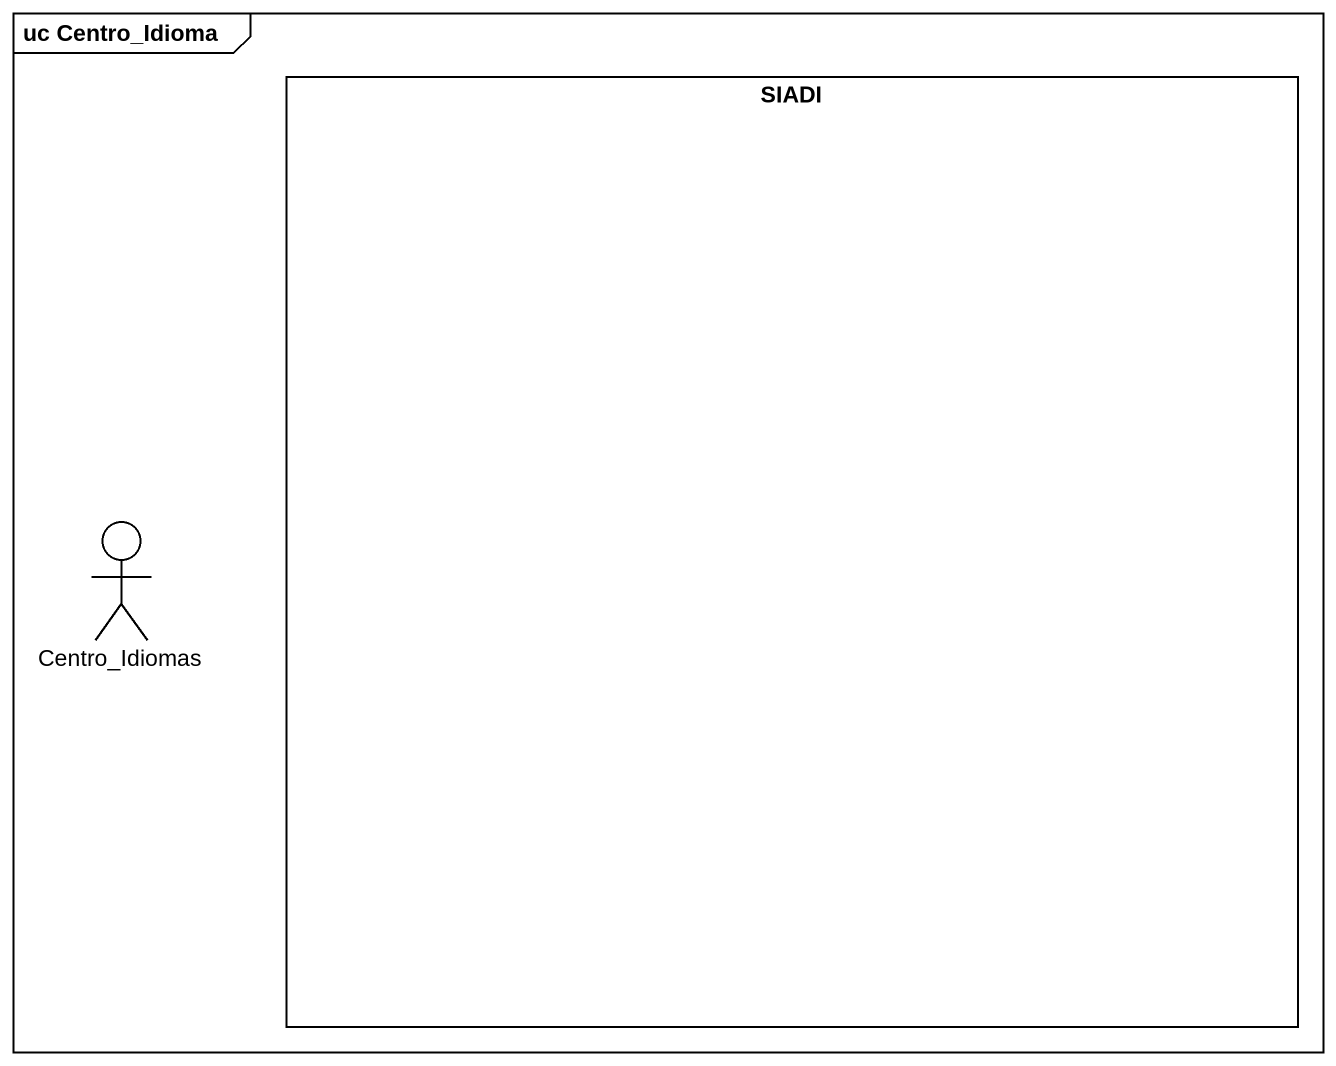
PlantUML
@startuml
mainframe uc Centro_Idioma
rectangle SIADI
actor Centro_Idiomas
@enduml
